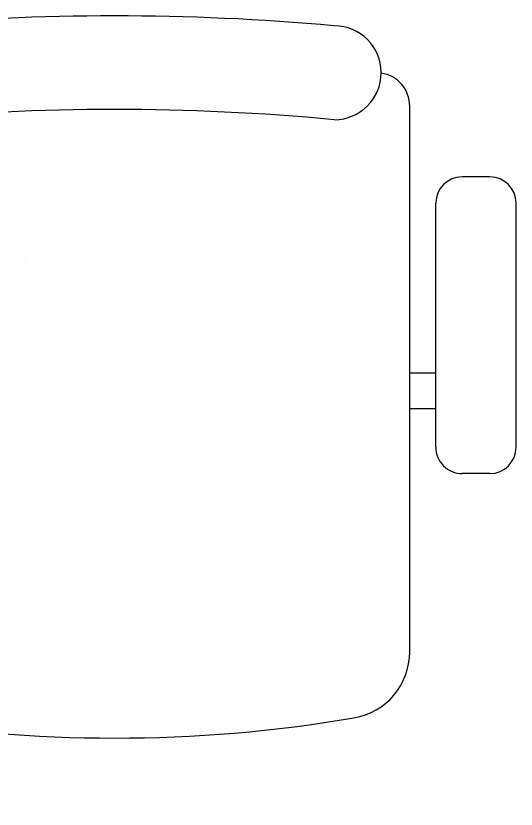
# Model space of a CAD drawing. Header units: millimetres. Extents: x -160614 to 59925, y -157025 to 0.
# Drawn here: x -60899 to -60526, y -106475 to -105881 of the extents above; entities that cross this region are included whole.
import ezdxf

# ---------------------------------------------------------------- set-up
doc = ezdxf.new("R2010")
doc.units = ezdxf.units.MM
doc.header["$LTSCALE"] = 8
doc.layers.get('0').update_dxf_attribs({"color": 9, "lineweight": 5})
for name, color, linetype, lineweight in [('72_EGR_EQP_TAG', 9, 'Continuous', 5), ('Aluminum', 9, 'Continuous', 5), ('LOADING', 9, 'Continuous', 5)]:
    doc.layers.add(name, color=color, linetype=linetype, lineweight=lineweight)
doc.layers.get('0').off()
doc.layers.get('0').freeze()

# ---------------------------------------------------------------- blocks, each defined once
blk = doc.blocks.new('GF21018-P')
for p, q in [((-0.2207, 0.47563), (-0.2207, 0.0675)), ((-0.2806, 0.34221), (-0.25983, 0.34221)), ((-0.30021, 0.32259), (-0.30021, 0.14)), ((-0.24021, 0.32259), (-0.24021, 0.14)), ((-0.24021, 0.29372), (-0.2207, 0.29372)), ((-0.24021, 0.26708), (-0.2207, 0.26708)), ((-0.2806, 0.12039), (-0.25983, 0.12039))]:
    blk.add_line(p, q)
for centre, radius, start, end in [((-0.0001, -0.52948), 1.06948, 80.36712, 99.63288), ((-0.1707, 0.47563), 0.05, 99.63288, 180), ((-0.2806, 0.32259), 0.01962, 90, 180), ((-0.25983, 0.32259), 0.01962, 360, 90), ((-0.2806, 0.14), 0.01962, 180, 270), ((-0.25983, 0.14), 0.01962, 270, 360), ((-0.16429, 0.0425), 0.03511, 90, 270), ((0, 1.84674), 1.77674, 264.69456, 275.30527), ((-0.1957, 0.0675), 0.025, 180, 261.47208), ((0, 1.83136), 1.83136, 264.85322, 275.14698)]:
    blk.add_arc(centre, radius, start, end)
blk = doc.blocks.new('1stF')
at = {"layer": 'Aluminum', "color": 9}
blk.add_line((-60892.07, -106064.91), (-60892.07, -106064.91), dxfattribs=at)
at = {"layer": 'LOADING', "color": 9, "extrusion": (2.24021e-05, 7.77426e-06, 1), "xscale": 1000, "yscale": 1000, "zscale": 1000, "rotation": 179.9985892349693}
blk.add_blockref('GF21018-P', (-60825.84, -105881.46, -2.21), dxfattribs=at)

msp = doc.modelspace()

# ---------------------------------------------------------------- block references
at = {"layer": '72_EGR_EQP_TAG'}
msp.add_blockref('1stF', (0, 0), dxfattribs=at)

doc.saveas('drawing.dxf')
